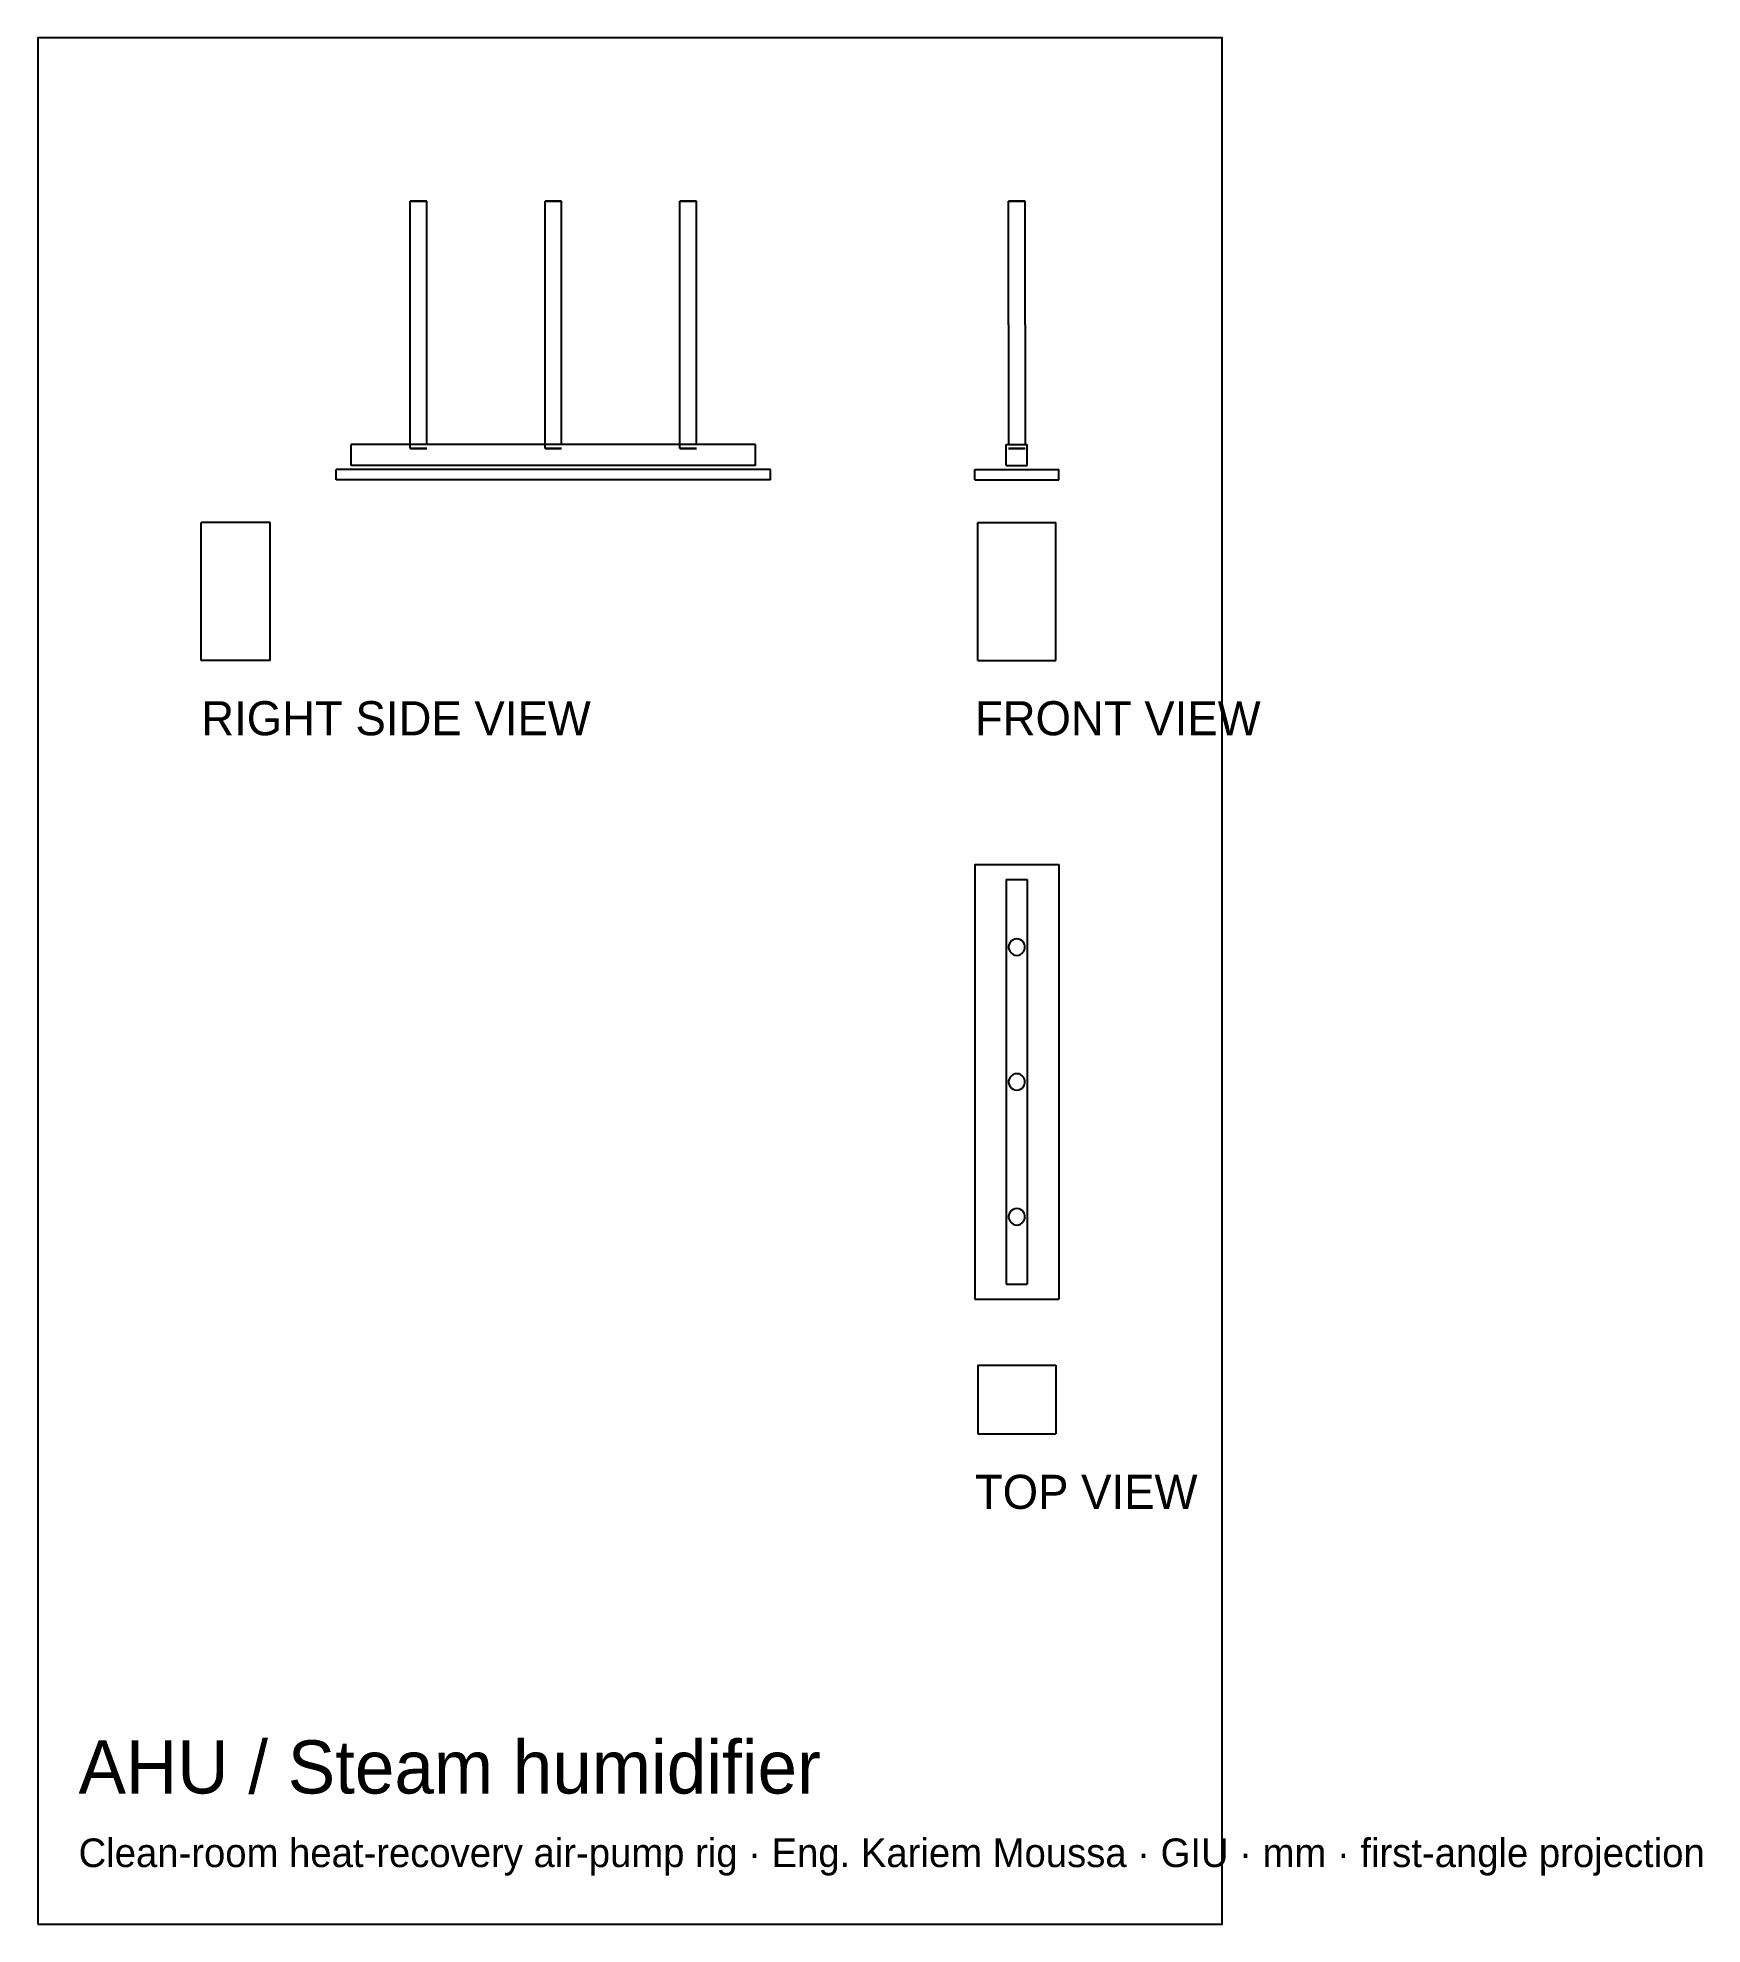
# Model space of a CAD drawing. Header units: millimetres. Extents: x -226 to -104, y -73 to 66.
import ezdxf

# ---------------------------------------------------------------- set-up
doc = ezdxf.new("R2010")
doc.units = ezdxf.units.MM
for name, color, linetype in [('BORDER', 7, 'Continuous'), ('HIDDEN', 8, 'Continuous'), ('TEXT', 5, 'Continuous'), ('VISIBLE', 7, 'Continuous')]:
    doc.layers.add(name, color=color, linetype=linetype)

msp = doc.modelspace()

# ---------------------------------------------------------------- linework, layer by layer
at = {"layer": 'BORDER'}
msp.add_lwpolyline([(-226.48, -72.81), (-139.52, -72.81), (-139.52, 65.7), (-226.48, 65.7)], close=True, dxfattribs=at)
at = {"layer": 'HIDDEN'}
for points in [[(-199.12, 53.7), (-199.13, 53.7)], [(-199.07, 53.7), (-199.12, 53.7)], [(-198.98, 53.7), (-199.07, 53.7)], [(-198.87, 53.7), (-198.98, 53.7)], [(-198.74, 53.7), (-198.87, 53.7)], [(-198.6, 53.7), (-198.74, 53.7)], [(-198.46, 53.7), (-198.6, 53.7)], [(-198.32, 53.7), (-198.46, 53.7)], [(-198.19, 53.7), (-198.32, 53.7)], [(-198.08, 53.7), (-198.19, 53.7)], [(-197.99, 53.7), (-198.08, 53.7)], [(-197.94, 53.7), (-197.99, 53.7)], [(-197.92, 53.7), (-197.94, 53.7)], [(-189.22, 53.7), (-189.23, 53.7)], [(-189.17, 53.7), (-189.22, 53.7)], [(-189.08, 53.7), (-189.17, 53.7)], [(-188.97, 53.7), (-189.08, 53.7)], [(-188.84, 53.7), (-188.97, 53.7)], [(-188.7, 53.7), (-188.84, 53.7)], [(-188.56, 53.7), (-188.7, 53.7)], [(-188.42, 53.7), (-188.56, 53.7)], [(-188.29, 53.7), (-188.42, 53.7)], [(-188.18, 53.7), (-188.29, 53.7)], [(-188.09, 53.7), (-188.18, 53.7)], [(-188.04, 53.7), (-188.09, 53.7)], [(-188.02, 53.7), (-188.04, 53.7)], [(-179.32, 53.7), (-179.33, 53.7)], [(-179.27, 53.7), (-179.32, 53.7)], [(-179.18, 53.7), (-179.27, 53.7)], [(-179.07, 53.7), (-179.18, 53.7)], [(-178.94, 53.7), (-179.07, 53.7)], [(-178.8, 53.7), (-178.94, 53.7)], [(-178.66, 53.7), (-178.8, 53.7)], [(-178.52, 53.7), (-178.66, 53.7)], [(-178.39, 53.7), (-178.52, 53.7)], [(-178.28, 53.7), (-178.39, 53.7)], [(-178.19, 53.7), (-178.28, 53.7)], [(-178.14, 53.7), (-178.19, 53.7)], [(-178.12, 53.7), (-178.14, 53.7)], [(-155.2, 53.7), (-155.17, 53.7)], [(-155.2, 53.7), (-155.2, 53.7)], [(-155.2, 53.7), (-155.2, 53.7)], [(-155.17, 53.7), (-155.2, 53.7)], [(-155.2, 53.7), (-155.17, 53.7)], [(-155.2, 53.7), (-155.2, 53.7)], [(-155.2, 53.7), (-155.2, 53.7)], [(-155.17, 53.7), (-155.2, 53.7)], [(-155.2, 53.7), (-155.2, 53.7)], [(-155.17, 53.7), (-155.2, 53.7)], [(-155.17, 53.7), (-155.1, 53.7)], [(-155.1, 53.7), (-155.17, 53.7)], [(-155.17, 53.7), (-155.1, 53.7)], [(-155.1, 53.7), (-155.17, 53.7)], [(-155.1, 53.7), (-155.17, 53.7)], [(-155.1, 53.7), (-155, 53.7)], [(-155, 53.7), (-155.1, 53.7)], [(-155.1, 53.7), (-155, 53.7)], [(-155, 53.7), (-155.1, 53.7)], [(-155, 53.7), (-155.1, 53.7)], [(-155, 53.7), (-154.88, 53.7)], [(-154.88, 53.7), (-155, 53.7)], [(-155, 53.7), (-154.88, 53.7)], [(-154.88, 53.7), (-155, 53.7)], [(-154.88, 53.7), (-155, 53.7)], [(-154.88, 53.7), (-154.74, 53.7)], [(-154.74, 53.7), (-154.88, 53.7)], [(-154.88, 53.7), (-154.74, 53.7)], [(-154.74, 53.7), (-154.88, 53.7)], [(-154.74, 53.7), (-154.88, 53.7)], [(-154.74, 53.7), (-154.6, 53.7)], [(-154.6, 53.7), (-154.74, 53.7)], [(-154.74, 53.7), (-154.6, 53.7)], [(-154.6, 53.7), (-154.74, 53.7)], [(-154.6, 53.7), (-154.74, 53.7)], [(-154.46, 53.7), (-154.6, 53.7)], [(-154.6, 53.7), (-154.46, 53.7)], [(-154.46, 53.7), (-154.6, 53.7)], [(-154.6, 53.7), (-154.46, 53.7)], [(-154.46, 53.7), (-154.6, 53.7)], [(-154.32, 53.7), (-154.46, 53.7)], [(-154.46, 53.7), (-154.32, 53.7)], [(-154.32, 53.7), (-154.46, 53.7)], [(-154.46, 53.7), (-154.32, 53.7)], [(-154.32, 53.7), (-154.46, 53.7)], [(-154.2, 53.7), (-154.32, 53.7)], [(-154.32, 53.7), (-154.2, 53.7)], [(-154.2, 53.7), (-154.32, 53.7)], [(-154.32, 53.7), (-154.2, 53.7)], [(-154.2, 53.7), (-154.32, 53.7)], [(-154.1, 53.7), (-154.2, 53.7)], [(-154.2, 53.7), (-154.1, 53.7)], [(-154.1, 53.7), (-154.2, 53.7)], [(-154.2, 53.7), (-154.1, 53.7)], [(-154.1, 53.7), (-154.2, 53.7)], [(-154.03, 53.7), (-154.1, 53.7)], [(-154.1, 53.7), (-154.03, 53.7)], [(-154.03, 53.7), (-154.1, 53.7)], [(-154.1, 53.7), (-154.03, 53.7)], [(-154.03, 53.7), (-154.1, 53.7)], [(-154, 53.7), (-154.03, 53.7)], [(-154.03, 53.7), (-154, 53.7)], [(-154, 53.7), (-154.03, 53.7)], [(-154.03, 53.7), (-154, 53.7)], [(-154, 53.7), (-154.03, 53.7)], [(-153.99, 53.7), (-154, 53.7)], [(-154, 53.7), (-153.99, 53.7)], [(-153.99, 53.7), (-154, 53.7)], [(-154, 53.7), (-153.99, 53.7)], [(-153.99, 53.7), (-154, 53.7)], [(-173.78, 35.83), (-203.48, 35.83)], [(-203.48, 34.29), (-203.48, 35.83)], [(-199.13, 35.55), (-199.13, 35.83)], [(-199.12, 35.55), (-199.13, 35.55)], [(-199.13, 35.55), (-199.12, 35.55)], [(-199.07, 35.55), (-199.12, 35.55)], [(-199.12, 35.55), (-199.07, 35.55)], [(-198.98, 35.55), (-199.07, 35.55)], [(-199.07, 35.55), (-198.98, 35.55)], [(-198.87, 35.55), (-198.98, 35.55)], [(-198.98, 35.55), (-198.87, 35.55)], [(-198.74, 35.55), (-198.87, 35.55)], [(-198.87, 35.55), (-198.74, 35.55)], [(-198.6, 35.55), (-198.74, 35.55)], [(-198.74, 35.55), (-198.6, 35.55)], [(-198.46, 35.55), (-198.6, 35.55)], [(-198.6, 35.55), (-198.46, 35.55)], [(-198.32, 35.55), (-198.46, 35.55)], [(-198.46, 35.55), (-198.32, 35.55)], [(-198.19, 35.55), (-198.32, 35.55)], [(-198.32, 35.55), (-198.19, 35.55)], [(-198.08, 35.55), (-198.19, 35.55)], [(-198.19, 35.55), (-198.08, 35.55)], [(-197.99, 35.55), (-198.08, 35.55)], [(-198.08, 35.55), (-197.99, 35.55)], [(-197.94, 35.55), (-197.99, 35.55)], [(-197.99, 35.55), (-197.94, 35.55)], [(-197.92, 35.55), (-197.94, 35.55)], [(-197.94, 35.55), (-197.92, 35.55)], [(-189.23, 35.55), (-189.23, 35.83)], [(-189.22, 35.55), (-189.23, 35.55)], [(-189.23, 35.55), (-189.22, 35.55)], [(-189.17, 35.55), (-189.22, 35.55)], [(-189.22, 35.55), (-189.17, 35.55)], [(-189.08, 35.55), (-189.17, 35.55)], [(-189.17, 35.55), (-189.08, 35.55)], [(-188.97, 35.55), (-189.08, 35.55)], [(-189.08, 35.55), (-188.97, 35.55)], [(-188.84, 35.55), (-188.97, 35.55)], [(-188.97, 35.55), (-188.84, 35.55)], [(-188.7, 35.55), (-188.84, 35.55)], [(-188.84, 35.55), (-188.7, 35.55)], [(-188.56, 35.55), (-188.7, 35.55)], [(-188.7, 35.55), (-188.56, 35.55)], [(-188.42, 35.55), (-188.56, 35.55)], [(-188.56, 35.55), (-188.42, 35.55)], [(-188.29, 35.55), (-188.42, 35.55)], [(-188.42, 35.55), (-188.29, 35.55)], [(-188.18, 35.55), (-188.29, 35.55)], [(-188.29, 35.55), (-188.18, 35.55)], [(-188.09, 35.55), (-188.18, 35.55)], [(-188.18, 35.55), (-188.09, 35.55)], [(-188.04, 35.55), (-188.09, 35.55)], [(-188.09, 35.55), (-188.04, 35.55)], [(-188.02, 35.55), (-188.04, 35.55)], [(-188.04, 35.55), (-188.02, 35.55)], [(-179.33, 35.55), (-179.33, 35.83)], [(-179.32, 35.55), (-179.33, 35.55)], [(-179.33, 35.55), (-179.32, 35.55)], [(-179.27, 35.55), (-179.32, 35.55)], [(-179.32, 35.55), (-179.27, 35.55)], [(-179.18, 35.55), (-179.27, 35.55)], [(-179.27, 35.55), (-179.18, 35.55)], [(-179.07, 35.55), (-179.18, 35.55)], [(-179.18, 35.55), (-179.07, 35.55)], [(-178.94, 35.55), (-179.07, 35.55)], [(-179.07, 35.55), (-178.94, 35.55)], [(-178.8, 35.55), (-178.94, 35.55)], [(-178.94, 35.55), (-178.8, 35.55)], [(-178.66, 35.55), (-178.8, 35.55)], [(-178.8, 35.55), (-178.66, 35.55)], [(-178.52, 35.55), (-178.66, 35.55)], [(-178.66, 35.55), (-178.52, 35.55)], [(-178.39, 35.55), (-178.52, 35.55)], [(-178.52, 35.55), (-178.39, 35.55)], [(-178.28, 35.55), (-178.39, 35.55)], [(-178.39, 35.55), (-178.28, 35.55)], [(-178.19, 35.55), (-178.28, 35.55)], [(-178.28, 35.55), (-178.19, 35.55)], [(-178.14, 35.55), (-178.19, 35.55)], [(-178.19, 35.55), (-178.14, 35.55)], [(-178.12, 35.55), (-178.14, 35.55)], [(-178.14, 35.55), (-178.12, 35.55)], [(-173.78, 34.29), (-173.78, 35.83)], [(-155.37, 35.83), (-153.83, 35.83)], [(-155.37, 34.29), (-155.37, 35.83)], [(-155.2, 35.55), (-155.17, 35.55)], [(-155.2, 35.55), (-155.2, 35.55)], [(-155.2, 35.55), (-155.2, 35.55)], [(-155.17, 35.55), (-155.2, 35.55)], [(-155.2, 35.55), (-155.17, 35.55)], [(-155.2, 35.55), (-155.2, 35.55)], [(-155.2, 35.55), (-155.2, 35.55)], [(-155.17, 35.55), (-155.2, 35.55)], [(-155.2, 35.55), (-155.17, 35.55)], [(-155.2, 35.55), (-155.2, 35.55)], [(-155.2, 35.55), (-155.2, 35.55)], [(-155.17, 35.55), (-155.2, 35.55)], [(-155.17, 35.55), (-155.1, 35.55)], [(-155.1, 35.55), (-155.17, 35.55)], [(-155.17, 35.55), (-155.1, 35.55)], [(-155.1, 35.55), (-155.17, 35.55)], [(-155.17, 35.55), (-155.1, 35.55)], [(-155.1, 35.55), (-155.17, 35.55)], [(-155.1, 35.55), (-155, 35.55)], [(-155, 35.55), (-155.1, 35.55)], [(-155.1, 35.55), (-155, 35.55)], [(-155, 35.55), (-155.1, 35.55)], [(-155.1, 35.55), (-155, 35.55)], [(-155, 35.55), (-155.1, 35.55)], [(-155, 35.55), (-154.88, 35.55)], [(-154.88, 35.55), (-155, 35.55)], [(-155, 35.55), (-154.88, 35.55)], [(-154.88, 35.55), (-155, 35.55)], [(-155, 35.55), (-154.88, 35.55)], [(-154.88, 35.55), (-155, 35.55)], [(-154.88, 35.55), (-154.74, 35.55)], [(-154.74, 35.55), (-154.88, 35.55)], [(-154.88, 35.55), (-154.74, 35.55)], [(-154.74, 35.55), (-154.88, 35.55)], [(-154.88, 35.55), (-154.74, 35.55)], [(-154.74, 35.55), (-154.88, 35.55)], [(-154.74, 35.55), (-154.6, 35.55)], [(-154.6, 35.55), (-154.74, 35.55)], [(-154.74, 35.55), (-154.6, 35.55)], [(-154.6, 35.55), (-154.74, 35.55)], [(-154.74, 35.55), (-154.6, 35.55)], [(-154.6, 35.55), (-154.74, 35.55)], [(-154.46, 35.55), (-154.6, 35.55)], [(-154.6, 35.55), (-154.46, 35.55)], [(-154.46, 35.55), (-154.6, 35.55)], [(-154.6, 35.55), (-154.46, 35.55)], [(-154.46, 35.55), (-154.6, 35.55)], [(-154.6, 35.55), (-154.46, 35.55)], [(-154.32, 35.55), (-154.46, 35.55)], [(-154.46, 35.55), (-154.32, 35.55)], [(-154.32, 35.55), (-154.46, 35.55)], [(-154.46, 35.55), (-154.32, 35.55)], [(-154.32, 35.55), (-154.46, 35.55)], [(-154.46, 35.55), (-154.32, 35.55)], [(-154.2, 35.55), (-154.32, 35.55)], [(-154.32, 35.55), (-154.2, 35.55)], [(-154.2, 35.55), (-154.32, 35.55)], [(-154.32, 35.55), (-154.2, 35.55)], [(-154.2, 35.55), (-154.32, 35.55)], [(-154.32, 35.55), (-154.2, 35.55)], [(-154.1, 35.55), (-154.2, 35.55)], [(-154.2, 35.55), (-154.1, 35.55)], [(-154.1, 35.55), (-154.2, 35.55)], [(-154.2, 35.55), (-154.1, 35.55)], [(-154.1, 35.55), (-154.2, 35.55)], [(-154.2, 35.55), (-154.1, 35.55)], [(-154.03, 35.55), (-154.1, 35.55)], [(-154.1, 35.55), (-154.03, 35.55)], [(-154.03, 35.55), (-154.1, 35.55)], [(-154.1, 35.55), (-154.03, 35.55)], [(-154.03, 35.55), (-154.1, 35.55)], [(-154.1, 35.55), (-154.03, 35.55)], [(-154, 35.55), (-154.03, 35.55)], [(-154.03, 35.55), (-154, 35.55)], [(-154, 35.55), (-154.03, 35.55)], [(-154.03, 35.55), (-154, 35.55)], [(-154, 35.55), (-154.03, 35.55)], [(-154.03, 35.55), (-154, 35.55)], [(-153.99, 35.55), (-154, 35.55)], [(-154, 35.55), (-153.99, 35.55)], [(-153.99, 35.55), (-154, 35.55)], [(-154, 35.55), (-153.99, 35.55)], [(-153.99, 35.55), (-154, 35.55)], [(-154, 35.55), (-153.99, 35.55)], [(-153.83, 34.29), (-153.83, 35.83)], [(-172.68, 34.01), (-204.58, 34.01)], [(-204.58, 33.24), (-204.58, 34.01)], [(-172.68, 33.24), (-204.58, 33.24)], [(-173.78, 34.29), (-203.48, 34.29)], [(-172.68, 33.24), (-172.68, 34.01)], [(-157.68, 34.01), (-151.52, 34.01)], [(-157.68, 33.24), (-157.68, 34.01)], [(-157.68, 33.24), (-151.52, 33.24)], [(-155.37, 34.29), (-153.83, 34.29)], [(-151.52, 33.24), (-151.52, 34.01)], [(-209.42, 30.11), (-214.48, 30.11)], [(-214.48, 19.99), (-214.48, 30.11)], [(-209.42, 19.99), (-209.42, 30.11)], [(-157.46, 30.11), (-151.74, 30.11)], [(-157.46, 19.99), (-157.46, 30.11)], [(-151.74, 19.99), (-151.74, 30.11)], [(-209.42, 19.99), (-214.48, 19.99)], [(-157.46, 19.99), (-151.74, 19.99)], [(-157.68, 4.99), (-151.52, 4.99)], [(-157.68, 4.99), (-157.68, -26.91)], [(-151.52, 4.99), (-151.52, -26.91)], [(-155.37, 3.89), (-153.83, 3.89)], [(-155.37, 3.89), (-155.37, -25.81)], [(-153.83, 3.89), (-153.83, -25.81)], [(-155.17, -0.85), (-155.2, -0.99)], [(-155.2, -0.99), (-155.2, -1.13)], [(-155.2, -1.13), (-155.17, -1.27)], [(-155.1, -0.72), (-155.17, -0.85)], [(-155.17, -1.27), (-155.1, -1.4)], [(-155, -0.61), (-155.1, -0.72)], [(-154.88, -0.52), (-155, -0.61)], [(-154.74, -0.47), (-154.88, -0.52)], [(-154.6, -0.46), (-154.74, -0.47)], [(-154.46, -0.47), (-154.6, -0.46)], [(-154.32, -0.52), (-154.46, -0.47)], [(-154.2, -0.61), (-154.32, -0.52)], [(-154.1, -0.72), (-154.2, -0.61)], [(-154.03, -0.85), (-154.1, -0.72)], [(-154.1, -1.4), (-154.03, -1.27)], [(-154, -0.99), (-154.03, -0.85)], [(-154.03, -1.27), (-154, -1.13)], [(-154, -1.13), (-154, -0.99)], [(-155.1, -1.4), (-155, -1.51)], [(-155, -1.51), (-154.88, -1.6)], [(-154.88, -1.6), (-154.74, -1.65)], [(-154.74, -1.65), (-154.6, -1.67)], [(-154.6, -1.67), (-154.46, -1.65)], [(-154.46, -1.65), (-154.32, -1.6)], [(-154.32, -1.6), (-154.2, -1.51)], [(-154.2, -1.51), (-154.1, -1.4)], [(-155.17, -10.75), (-155.2, -10.89)], [(-155.2, -10.89), (-155.2, -11.03)], [(-155.2, -11.03), (-155.17, -11.17)], [(-155.1, -10.62), (-155.17, -10.75)], [(-155, -10.51), (-155.1, -10.62)], [(-154.88, -10.42), (-155, -10.51)], [(-154.74, -10.37), (-154.88, -10.42)], [(-154.6, -10.36), (-154.74, -10.37)], [(-154.46, -10.37), (-154.6, -10.36)], [(-154.32, -10.42), (-154.46, -10.37)], [(-154.2, -10.51), (-154.32, -10.42)], [(-154.1, -10.62), (-154.2, -10.51)], [(-154.03, -10.75), (-154.1, -10.62)], [(-154, -10.89), (-154.03, -10.75)], [(-154.03, -11.17), (-154, -11.03)], [(-154, -11.03), (-154, -10.89)], [(-155.17, -11.17), (-155.1, -11.3)], [(-155.1, -11.3), (-155, -11.41)], [(-155, -11.41), (-154.88, -11.5)], [(-154.88, -11.5), (-154.74, -11.55)], [(-154.74, -11.55), (-154.6, -11.57)], [(-154.6, -11.57), (-154.46, -11.55)], [(-154.46, -11.55), (-154.32, -11.5)], [(-154.32, -11.5), (-154.2, -11.41)], [(-154.2, -11.41), (-154.1, -11.3)], [(-154.1, -11.3), (-154.03, -11.17)], [(-155.17, -20.65), (-155.2, -20.79)], [(-155.1, -20.52), (-155.17, -20.65)], [(-155, -20.41), (-155.1, -20.52)], [(-154.88, -20.32), (-155, -20.41)], [(-154.74, -20.27), (-154.88, -20.32)], [(-154.6, -20.26), (-154.74, -20.27)], [(-154.46, -20.27), (-154.6, -20.26)], [(-154.32, -20.32), (-154.46, -20.27)], [(-154.2, -20.41), (-154.32, -20.32)], [(-154.1, -20.52), (-154.2, -20.41)], [(-154.03, -20.65), (-154.1, -20.52)], [(-154, -20.79), (-154.03, -20.65)], [(-155.2, -20.79), (-155.2, -20.93)], [(-155.2, -20.93), (-155.17, -21.07)], [(-155.17, -21.07), (-155.1, -21.2)], [(-155.1, -21.2), (-155, -21.31)], [(-155, -21.31), (-154.88, -21.4)], [(-154.88, -21.4), (-154.74, -21.45)], [(-154.74, -21.45), (-154.6, -21.47)], [(-154.6, -21.47), (-154.46, -21.45)], [(-154.46, -21.45), (-154.32, -21.4)], [(-154.32, -21.4), (-154.2, -21.31)], [(-154.2, -21.31), (-154.1, -21.2)], [(-154.1, -21.2), (-154.03, -21.07)], [(-154.03, -21.07), (-154, -20.93)], [(-154, -20.93), (-154, -20.79)], [(-155.37, -25.81), (-153.83, -25.81)], [(-157.68, -26.91), (-151.52, -26.91)], [(-157.46, -31.75), (-151.74, -31.75)], [(-157.46, -31.75), (-157.46, -36.81)], [(-151.74, -31.75), (-151.74, -36.81)], [(-157.46, -36.81), (-151.74, -36.81)]]:
    msp.add_lwpolyline(points, dxfattribs=at)
at = {"layer": 'VISIBLE'}
for points in [[(-199.13, 35.83), (-199.13, 53.7)], [(-199.13, 53.7), (-199.12, 53.7)], [(-199.12, 53.7), (-199.07, 53.7)], [(-199.07, 53.7), (-198.98, 53.7)], [(-198.98, 53.7), (-198.87, 53.7)], [(-198.87, 53.7), (-198.74, 53.7)], [(-198.74, 53.7), (-198.6, 53.7)], [(-198.6, 53.7), (-198.46, 53.7)], [(-198.46, 53.7), (-198.32, 53.7)], [(-198.32, 53.7), (-198.19, 53.7)], [(-198.19, 53.7), (-198.08, 53.7)], [(-198.08, 53.7), (-197.99, 53.7)], [(-197.99, 53.7), (-197.94, 53.7)], [(-197.94, 53.7), (-197.92, 53.7)], [(-197.92, 35.83), (-197.92, 53.7)], [(-189.23, 35.83), (-189.23, 53.7)], [(-189.23, 53.7), (-189.22, 53.7)], [(-189.22, 53.7), (-189.17, 53.7)], [(-189.17, 53.7), (-189.08, 53.7)], [(-189.08, 53.7), (-188.97, 53.7)], [(-188.97, 53.7), (-188.84, 53.7)], [(-188.84, 53.7), (-188.7, 53.7)], [(-188.7, 53.7), (-188.56, 53.7)], [(-188.56, 53.7), (-188.42, 53.7)], [(-188.42, 53.7), (-188.29, 53.7)], [(-188.29, 53.7), (-188.18, 53.7)], [(-188.18, 53.7), (-188.09, 53.7)], [(-188.09, 53.7), (-188.04, 53.7)], [(-188.04, 53.7), (-188.02, 53.7)], [(-188.02, 35.83), (-188.02, 53.7)], [(-179.33, 35.83), (-179.33, 53.7)], [(-179.33, 53.7), (-179.32, 53.7)], [(-179.32, 53.7), (-179.27, 53.7)], [(-179.27, 53.7), (-179.18, 53.7)], [(-179.18, 53.7), (-179.07, 53.7)], [(-179.07, 53.7), (-178.94, 53.7)], [(-178.94, 53.7), (-178.8, 53.7)], [(-178.8, 53.7), (-178.66, 53.7)], [(-178.66, 53.7), (-178.52, 53.7)], [(-178.52, 53.7), (-178.39, 53.7)], [(-178.39, 53.7), (-178.28, 53.7)], [(-178.28, 53.7), (-178.19, 53.7)], [(-178.19, 53.7), (-178.14, 53.7)], [(-178.14, 53.7), (-178.12, 53.7)], [(-178.12, 35.83), (-178.12, 53.7)], [(-155.2, 53.7), (-155.17, 53.7)], [(-155.2, 53.7), (-155.2, 53.7)], [(-155.2, 44.63), (-155.2, 53.7)], [(-155.17, 53.7), (-155.1, 53.7)], [(-155.1, 53.7), (-155, 53.7)], [(-155, 53.7), (-154.88, 53.7)], [(-154.88, 53.7), (-154.74, 53.7)], [(-154.74, 53.7), (-154.6, 53.7)], [(-154.6, 53.7), (-154.46, 53.7)], [(-154.46, 53.7), (-154.32, 53.7)], [(-154.32, 53.7), (-154.2, 53.7)], [(-154.2, 53.7), (-154.1, 53.7)], [(-154.1, 53.7), (-154.03, 53.7)], [(-154.03, 53.7), (-154, 53.7)], [(-154, 53.7), (-153.99, 53.7)], [(-153.99, 44.63), (-153.99, 53.7)], [(-155.2, 44.63), (-155.2, 35.83)], [(-153.99, 44.63), (-153.99, 35.83)], [(-173.78, 35.83), (-203.48, 35.83)], [(-203.48, 34.29), (-203.48, 35.83)], [(-173.78, 34.29), (-173.78, 35.83)], [(-155.37, 35.83), (-153.83, 35.83)], [(-155.37, 34.29), (-155.37, 35.83)], [(-153.83, 34.29), (-153.83, 35.83)], [(-172.68, 34.01), (-204.58, 34.01)], [(-204.58, 33.24), (-204.58, 34.01)], [(-172.68, 33.24), (-204.58, 33.24)], [(-173.78, 34.29), (-203.48, 34.29)], [(-172.68, 33.24), (-172.68, 34.01)], [(-157.68, 34.01), (-151.52, 34.01)], [(-157.68, 33.24), (-157.68, 34.01)], [(-157.68, 33.24), (-151.52, 33.24)], [(-155.37, 34.29), (-153.83, 34.29)], [(-151.52, 33.24), (-151.52, 34.01)], [(-209.42, 30.11), (-214.48, 30.11)], [(-214.48, 19.99), (-214.48, 30.11)], [(-209.42, 19.99), (-209.42, 30.11)], [(-157.46, 30.11), (-151.74, 30.11)], [(-157.46, 19.99), (-157.46, 30.11)], [(-151.74, 19.99), (-151.74, 30.11)], [(-209.42, 19.99), (-214.48, 19.99)], [(-157.46, 19.99), (-151.74, 19.99)], [(-157.68, 4.99), (-151.52, 4.99)], [(-157.68, 4.99), (-157.68, -26.91)], [(-151.52, 4.99), (-151.52, -26.91)], [(-155.37, 3.89), (-153.83, 3.89)], [(-155.37, 3.89), (-155.37, -25.81)], [(-153.83, 3.89), (-153.83, -25.81)], [(-155.17, -0.85), (-155.2, -0.99)], [(-155.2, -0.99), (-155.2, -1.13)], [(-155.2, -1.13), (-155.17, -1.27)], [(-155.1, -0.72), (-155.17, -0.85)], [(-155.17, -1.27), (-155.1, -1.4)], [(-155, -0.61), (-155.1, -0.72)], [(-154.88, -0.52), (-155, -0.61)], [(-154.74, -0.47), (-154.88, -0.52)], [(-154.6, -0.46), (-154.74, -0.47)], [(-154.46, -0.47), (-154.6, -0.46)], [(-154.32, -0.52), (-154.46, -0.47)], [(-154.2, -0.61), (-154.32, -0.52)], [(-154.1, -0.72), (-154.2, -0.61)], [(-154.03, -0.85), (-154.1, -0.72)], [(-154.1, -1.4), (-154.03, -1.27)], [(-154, -0.99), (-154.03, -0.85)], [(-154.03, -1.27), (-154, -1.13)], [(-154, -1.13), (-154, -0.99)], [(-155.1, -1.4), (-155, -1.51)], [(-155, -1.51), (-154.88, -1.6)], [(-154.88, -1.6), (-154.74, -1.65)], [(-154.74, -1.65), (-154.6, -1.67)], [(-154.6, -1.67), (-154.46, -1.65)], [(-154.46, -1.65), (-154.32, -1.6)], [(-154.32, -1.6), (-154.2, -1.51)], [(-154.2, -1.51), (-154.1, -1.4)], [(-155.17, -10.75), (-155.2, -10.89)], [(-155.2, -10.89), (-155.2, -11.03)], [(-155.2, -11.03), (-155.17, -11.17)], [(-155.1, -10.62), (-155.17, -10.75)], [(-155, -10.51), (-155.1, -10.62)], [(-154.88, -10.42), (-155, -10.51)], [(-154.74, -10.37), (-154.88, -10.42)], [(-154.6, -10.36), (-154.74, -10.37)], [(-154.46, -10.37), (-154.6, -10.36)], [(-154.32, -10.42), (-154.46, -10.37)], [(-154.2, -10.51), (-154.32, -10.42)], [(-154.1, -10.62), (-154.2, -10.51)], [(-154.03, -10.75), (-154.1, -10.62)], [(-154, -10.89), (-154.03, -10.75)], [(-154.03, -11.17), (-154, -11.03)], [(-154, -11.03), (-154, -10.89)], [(-155.17, -11.17), (-155.1, -11.3)], [(-155.1, -11.3), (-155, -11.41)], [(-155, -11.41), (-154.88, -11.5)], [(-154.88, -11.5), (-154.74, -11.55)], [(-154.74, -11.55), (-154.6, -11.57)], [(-154.6, -11.57), (-154.46, -11.55)], [(-154.46, -11.55), (-154.32, -11.5)], [(-154.32, -11.5), (-154.2, -11.41)], [(-154.2, -11.41), (-154.1, -11.3)], [(-154.1, -11.3), (-154.03, -11.17)], [(-155.17, -20.65), (-155.2, -20.79)], [(-155.1, -20.52), (-155.17, -20.65)], [(-155, -20.41), (-155.1, -20.52)], [(-154.88, -20.32), (-155, -20.41)], [(-154.74, -20.27), (-154.88, -20.32)], [(-154.6, -20.26), (-154.74, -20.27)], [(-154.46, -20.27), (-154.6, -20.26)], [(-154.32, -20.32), (-154.46, -20.27)], [(-154.2, -20.41), (-154.32, -20.32)], [(-154.1, -20.52), (-154.2, -20.41)], [(-154.03, -20.65), (-154.1, -20.52)], [(-154, -20.79), (-154.03, -20.65)], [(-155.2, -20.79), (-155.2, -20.93)], [(-155.2, -20.93), (-155.17, -21.07)], [(-155.17, -21.07), (-155.1, -21.2)], [(-155.1, -21.2), (-155, -21.31)], [(-155, -21.31), (-154.88, -21.4)], [(-154.88, -21.4), (-154.74, -21.45)], [(-154.74, -21.45), (-154.6, -21.47)], [(-154.6, -21.47), (-154.46, -21.45)], [(-154.46, -21.45), (-154.32, -21.4)], [(-154.32, -21.4), (-154.2, -21.31)], [(-154.2, -21.31), (-154.1, -21.2)], [(-154.1, -21.2), (-154.03, -21.07)], [(-154.03, -21.07), (-154, -20.93)], [(-154, -20.93), (-154, -20.79)], [(-155.37, -25.81), (-153.83, -25.81)], [(-157.68, -26.91), (-151.52, -26.91)], [(-157.46, -31.75), (-151.74, -31.75)], [(-157.46, -31.75), (-157.46, -36.81)], [(-151.74, -31.75), (-151.74, -36.81)], [(-157.46, -36.81), (-151.74, -36.81)]]:
    msp.add_lwpolyline(points, dxfattribs=at)

# ---------------------------------------------------------------- texts
at = {"layer": 'TEXT'}
for s, height, p in [('RIGHT SIDE VIEW', 2.5, (-214.48, 14.49)), ('FRONT VIEW', 2.5, (-157.68, 14.49)), ('TOP VIEW', 2.5, (-157.68, -42.31)), ('AHU / Steam humidifier', 3.9, (-223.48, -63.21)), ('Clean-room heat-recovery air-pump rig · Eng. Kariem Moussa · GIU · mm · first-angle projection', 2.1, (-223.48, -68.61))]:
    msp.add_text(s, height=height, dxfattribs=at).set_placement(p)

doc.saveas('drawing.dxf')
